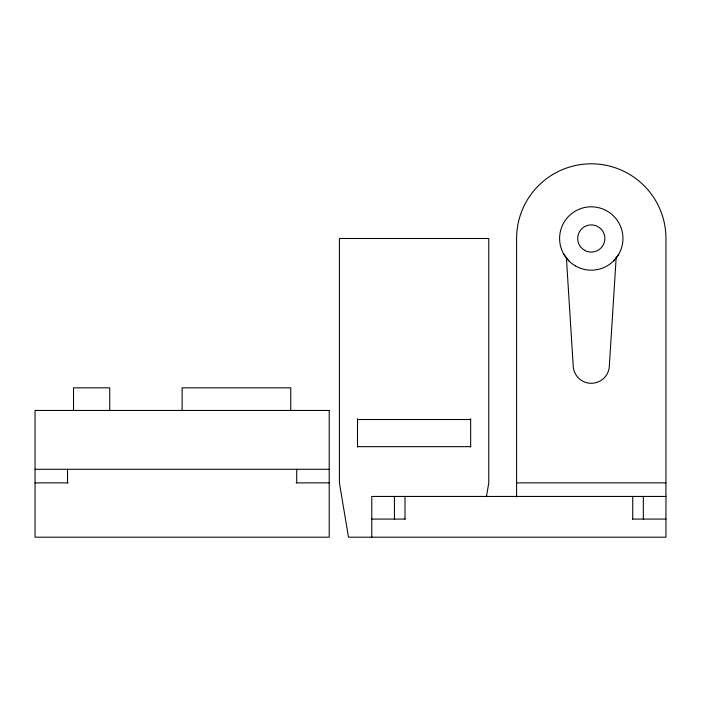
<?xml version="1.0" encoding="UTF-8"?>
<svg xmlns="http://www.w3.org/2000/svg" width="701" height="701" viewBox="0 0 701 701"><rect width="100%" height="100%" fill="white"/><g stroke="black" fill="none" stroke-linecap="round" stroke-linejoin="round"><path stroke-width="1.05" d="M616.17 257.644L609.379 365.212A18.103 18.103 0 0 1 591.276 383.307A18.103 18.103 0 0 1 573.173 365.212L566.39 257.644M486.45 496.72L488.763 482.875L488.763 238.489L339.415 238.489L339.415 482.875L348.493 537.185L665.95 537.185L665.95 238.489A74.674 74.674 0 0 0 591.276 163.815A74.674 74.674 0 0 0 516.602 238.489L516.602 496.991M613.682 260.895L618.711 254.332M357.519 419.513L470.66 419.513M357.519 446.668L470.66 446.668M35.05 469.293L329.216 469.293M35.05 482.875L68.12 482.875M296.146 482.875L329.216 482.875M516.602 482.875L665.95 482.875M665.95 496.448L371.784 496.448L371.784 537.185M371.784 519.082L405.239 519.082M632.504 519.082L665.95 519.082M563.841 254.332L568.879 260.895M643.325 496.448L643.325 519.082M632.731 496.448L632.731 519.082M470.66 418.707L470.66 446.984M405.003 496.448L405.003 519.082M394.418 496.448L394.418 519.082M357.519 418.707L357.519 446.984M296.725 469.293L296.725 482.875M290.749 410.462L290.749 387.837L182.129 387.837L182.129 410.462M109.724 410.462L109.724 387.837L73.517 387.837L73.517 410.462M67.533 469.293L67.533 482.875M329.216 410.462L35.05 410.462L35.05 537.185L329.216 537.185L329.216 410.462M575.442 265.924A31.676 31.676 0 0 0 622.952 238.489A31.676 31.676 0 0 0 575.442 211.054A31.676 31.676 0 0 0 575.442 265.924M584.485 250.248A13.573 13.573 0 0 0 604.858 238.489A13.573 13.573 0 0 0 584.485 226.73A13.573 13.573 0 0 0 584.485 250.248"/></g></svg>
